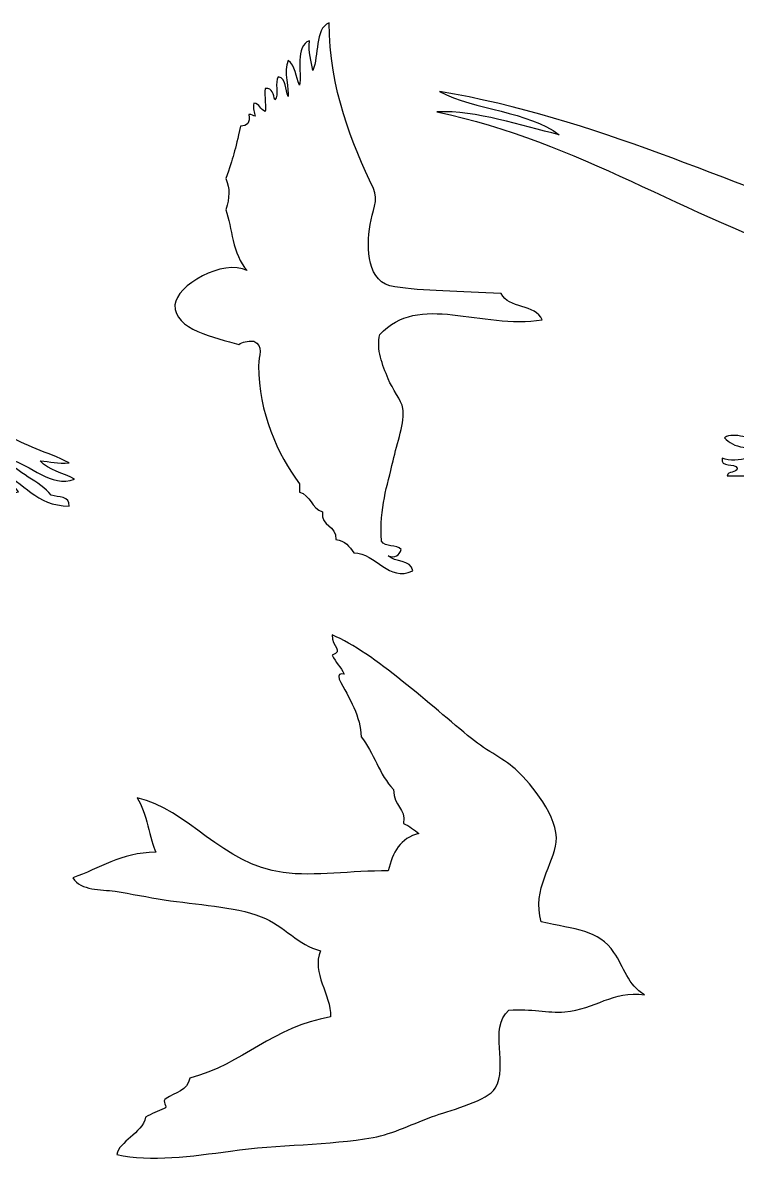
# Model space of a CAD drawing. Header units: centimetres. Extents: x -64 to 65, y -66 to 66.
# Drawn here: x -18.85 to -11.99, y 54.98 to 65.93 of the extents above; entities that cross this region are included whole.
import ezdxf

# ---------------------------------------------------------------- set-up
doc = ezdxf.new("R2010")
doc.units = ezdxf.units.CM
doc.header["$MEASUREMENT"] = 0
doc.layers.add('Layer 1', color=7, linetype='Continuous')

msp = doc.modelspace()

# ---------------------------------------------------------------- linework, layer by layer
at = {"layer": 'Layer 1'}
for points, knots in [([(-15.34271, 60.80726), (-15.27699, 60.74688), (-15.12541, 60.77236), (-15.10628, 60.66539), (-15.10628, 60.66539), (-15.34131, 60.55225), (-15.45283, 60.83295), (-15.67373, 60.8388), (-15.67373, 60.8388), (-15.71485, 60.89751), (-15.75453, 60.95762), (-15.84711, 60.9649), (-15.84711, 60.9649), (-15.83264, 61.11074), (-15.99213, 61.08259), (-15.97321, 61.23287), (-15.97321, 61.23287), (-16.07994, 61.26277), (-16.08846, 61.39083), (-16.1939, 61.42202), (-16.1939, 61.42202), (-16.1939, 61.44829), (-16.1939, 61.47457), (-16.1939, 61.50084), (-16.1939, 61.50084), (-16.40684, 61.78394), (-16.58861, 62.18783), (-16.58802, 62.6358), (-16.58802, 62.6358), (-16.58789, 62.73142), (-16.53476, 62.8268), (-16.63527, 62.87223), (-16.63527, 62.87223), (-16.69425, 62.87339), (-16.74425, 62.86559), (-16.77717, 62.84072), (-16.77717, 62.84072), (-17.00133, 62.90417), (-17.40516, 62.98164), (-17.3919, 63.21902), (-17.3919, 63.21902), (-17.38148, 63.405), (-16.92967, 63.66593), (-16.69835, 63.55004), (-16.69835, 63.55004), (-16.84048, 63.70726), (-16.84287, 63.96393), (-16.90324, 64.13326), (-16.90324, 64.13326), (-16.86757, 64.25431), (-16.85802, 64.33572), (-16.90324, 64.43277), (-16.90324, 64.43277), (-16.83125, 64.64094), (-16.81643, 64.69635), (-16.7614, 64.9372), (-16.7614, 64.9372), (-16.6992, 64.93805), (-16.66615, 64.96802), (-16.68258, 65.04753), (-16.68258, 65.04753), (-16.64967, 65.0542), (-16.64086, 65.03673), (-16.61953, 65.03176), (-16.61953, 65.03176), (-16.62908, 65.06952), (-16.6422, 65.10367), (-16.63527, 65.15786), (-16.63527, 65.15786), (-16.57434, 65.15574), (-16.57312, 65.09391), (-16.52494, 65.07904), (-16.52494, 65.07904), (-16.51412, 65.10121), (-16.53248, 65.22853), (-16.52494, 65.29973), (-16.52494, 65.29973), (-16.44906, 65.30732), (-16.45004, 65.23806), (-16.4304, 65.1894), (-16.4304, 65.1894), (-16.39135, 65.23443), (-16.43461, 65.36175), (-16.39886, 65.41006), (-16.39886, 65.41006), (-16.31729, 65.39707), (-16.33269, 65.28711), (-16.30427, 65.22091), (-16.30427, 65.22091), (-16.2921, 65.28235), (-16.352, 65.46816), (-16.30427, 65.5677), (-16.30427, 65.5677), (-16.23233, 65.5241), (-16.23373, 65.40707), (-16.19394, 65.33124), (-16.19394, 65.33124), (-16.17346, 65.44387), (-16.23569, 65.71441), (-16.0994, 65.75685), (-16.0994, 65.75685), (-16.10993, 65.64117), (-16.0813, 65.56476), (-16.06786, 65.47311), (-16.06786, 65.47311), (-16.00341, 65.6136), (-16.0536, 65.86869), (-15.91022, 65.93023), (-15.91022, 65.93023), (-15.91138, 65.30147), (-15.68199, 64.75643), (-15.48461, 64.33821), (-15.48461, 64.33821), (-15.43095, 64.22441), (-15.4962, 64.118), (-15.51615, 63.99142), (-15.51615, 63.99142), (-15.55285, 63.75885), (-15.55121, 63.43228), (-15.27972, 63.39243), (-15.27972, 63.39243), (-15.01347, 63.35335), (-14.65329, 63.35168), (-14.25512, 63.32938), (-14.25512, 63.32938), (-14.18958, 63.17949), (-13.92439, 63.22926), (-13.86105, 63.07718), (-13.86105, 63.07718), (-14.44927, 62.98251), (-15.05117, 63.34555), (-15.42156, 62.93528), (-15.42156, 62.93528), (-15.46178, 62.79285), (-15.39574, 62.64167), (-15.34277, 62.5097), (-15.34277, 62.5097), (-15.30287, 62.4103), (-15.214, 62.30539), (-15.20087, 62.22596), (-15.20087, 62.22596), (-15.1796, 62.09703), (-15.25834, 61.88973), (-15.29546, 61.72153), (-15.29546, 61.72153), (-15.35068, 61.47134), (-15.42709, 61.28269), (-15.40579, 60.94916), (-15.40579, 60.94916), (-15.37354, 60.89206), (-15.26053, 60.91577), (-15.21667, 60.87034), (-15.21667, 60.87034), (-15.23841, 60.80892), (-15.27289, 60.78445), (-15.34271, 60.80726)], [0, 0, 0, 0, 0.025, 0.025, 0.025, 0.025, 0.05, 0.05, 0.05, 0.05, 0.075, 0.075, 0.075, 0.075, 0.1, 0.1, 0.1, 0.1, 0.125, 0.125, 0.125, 0.125, 0.15, 0.15, 0.15, 0.15, 0.175, 0.175, 0.175, 0.175, 0.2, 0.2, 0.2, 0.2, 0.225, 0.225, 0.225, 0.225, 0.25, 0.25, 0.25, 0.25, 0.275, 0.275, 0.275, 0.275, 0.3, 0.3, 0.3, 0.3, 0.325, 0.325, 0.325, 0.325, 0.35, 0.35, 0.35, 0.35, 0.375, 0.375, 0.375, 0.375, 0.4, 0.4, 0.4, 0.4, 0.425, 0.425, 0.425, 0.425, 0.45, 0.45, 0.45, 0.45, 0.475, 0.475, 0.475, 0.475, 0.5, 0.5, 0.5, 0.5, 0.525, 0.525, 0.525, 0.525, 0.55, 0.55, 0.55, 0.55, 0.575, 0.575, 0.575, 0.575, 0.6, 0.6, 0.6, 0.6, 0.625, 0.625, 0.625, 0.625, 0.65, 0.65, 0.65, 0.65, 0.675, 0.675, 0.675, 0.675, 0.7, 0.7, 0.7, 0.7, 0.725, 0.725, 0.725, 0.725, 0.75, 0.75, 0.75, 0.75, 0.775, 0.775, 0.775, 0.775, 0.8, 0.8, 0.8, 0.8, 0.825, 0.825, 0.825, 0.825, 0.85, 0.85, 0.85, 0.85, 0.875, 0.875, 0.875, 0.875, 0.9, 0.9, 0.9, 0.9, 0.925, 0.925, 0.925, 0.925, 0.95, 0.95, 0.95, 0.95, 1, 1, 1, 1]), ([(-13.69915, 64.85522), (-13.99683, 65.07943), (-14.5069, 65.09125), (-14.84898, 65.27112), (-14.84898, 65.27112), (-13.31183, 65.00601), (-12.12266, 64.39294), (-10.76331, 63.95), (-10.76331, 63.95), (-10.25354, 64.17849), (-9.56583, 64.34206), (-8.92837, 64.43929), (-8.92837, 64.43929), (-8.2422, 64.54396), (-7.84048, 64.89768), (-7.60731, 65.39343), (-7.60731, 65.39343), (-7.30195, 65.7149), (-6.81142, 65.47188), (-6.62867, 65.19772), (-6.62867, 65.19772), (-6.66264, 65.14192), (-6.79898, 65.18859), (-6.87336, 65.17325), (-6.87336, 65.17325), (-6.99427, 65.06244), (-7.14996, 64.99317), (-7.24031, 64.87967), (-7.24031, 64.87967), (-7.59411, 64.43517), (-7.48854, 63.85452), (-7.77858, 63.43624), (-7.77858, 63.43624), (-8.0941, 62.98108), (-8.53817, 62.81397), (-9.02625, 62.57992), (-9.02625, 62.57992), (-9.20342, 62.49499), (-9.24575, 62.34941), (-9.39331, 62.13955), (-9.39331, 62.13955), (-9.39162, 61.77424), (-9.3437, 61.45521), (-9.1731, 61.2588), (-9.1731, 61.2588), (-8.96212, 61.26769), (-8.53966, 61.31553), (-8.4392, 61.13646), (-8.4392, 61.13646), (-8.57181, 61.14244), (-8.67722, 61.1757), (-8.83057, 61.16093), (-8.83057, 61.16093), (-8.74336, 61.08502), (-8.61401, 61.05126), (-8.58594, 60.91627), (-8.58594, 60.91627), (-8.96911, 61.08608), (-9.06732, 61.1718), (-9.56455, 61.13646), (-9.56455, 61.13646), (-9.55233, 61.24655), (-9.34114, 61.15773), (-9.39331, 61.33217), (-9.39331, 61.33217), (-9.42342, 61.40652), (-9.47739, 61.30566), (-9.5401, 61.33217), (-9.5401, 61.33217), (-9.39722, 61.75151), (-9.71943, 62.04358), (-9.71136, 62.48202), (-9.71136, 62.48202), (-9.83495, 62.50335), (-9.93843, 62.5705), (-10.02934, 62.57986), (-10.02934, 62.57986), (-10.99168, 62.67926), (-11.39864, 62.07136), (-11.8153, 61.57682), (-11.8153, 61.57682), (-11.90507, 61.57682), (-11.99469, 61.57682), (-12.08449, 61.57682), (-12.08449, 61.57682), (-12.07772, 61.62714), (-11.99334, 61.59984), (-11.98657, 61.65019), (-11.98657, 61.65019), (-12.01168, 61.70668), (-12.1504, 61.6495), (-12.13336, 61.74806), (-12.13336, 61.74806), (-11.97802, 61.68853), (-11.76924, 61.77092), (-11.69301, 61.8704), (-11.69301, 61.8704), (-11.84266, 61.82209), (-12.0353, 61.8455), (-12.10891, 61.94377), (-12.10891, 61.94377), (-12.00974, 62.00933), (-11.8674, 61.90879), (-11.71746, 61.94377), (-11.71746, 61.94377), (-11.7603, 61.98245), (-11.84782, 61.97653), (-11.91323, 61.99274), (-11.91323, 61.99274), (-11.81523, 62.05788), (-11.62819, 62.03391), (-11.52178, 62.09058), (-11.52178, 62.09058), (-11.50487, 62.15633), (-11.57234, 62.13783), (-11.59518, 62.16395), (-11.59518, 62.16395), (-11.24799, 62.28161), (-11.12761, 62.6261), (-10.8123, 62.77556), (-10.8123, 62.77556), (-10.85921, 62.86726), (-11.06553, 62.79956), (-11.05688, 62.94685), (-11.05688, 62.94685), (-11.16054, 62.94838), (-11.18362, 62.88327), (-11.32607, 62.87348), (-11.32607, 62.87348), (-11.29421, 62.9501), (-11.42296, 63.09774), (-11.49733, 63.11811), (-11.49733, 63.11811), (-11.50066, 63.21931), (-11.44166, 63.25821), (-11.39941, 63.31382), (-11.39941, 63.31382), (-11.40245, 63.36785), (-11.50321, 63.32422), (-11.54623, 63.33829), (-11.54623, 63.33829), (-11.37758, 63.42396), (-11.33263, 63.55202), (-11.22817, 63.65635), (-11.22817, 63.65635), (-12.50341, 64.06923), (-13.48459, 64.77617), (-14.87347, 65.07531), (-14.87347, 65.07531), (-14.49126, 65.09054), (-14.06544, 64.93751), (-13.69915, 64.85522)], [0, 0, 0, 0, 0.02564103, 0.02564103, 0.02564103, 0.02564103, 0.05128205, 0.05128205, 0.05128205, 0.05128205, 0.07692308, 0.07692308, 0.07692308, 0.07692308, 0.1025641, 0.1025641, 0.1025641, 0.1025641, 0.12820513, 0.12820513, 0.12820513, 0.12820513, 0.15384615, 0.15384615, 0.15384615, 0.15384615, 0.17948718, 0.17948718, 0.17948718, 0.17948718, 0.20512821, 0.20512821, 0.20512821, 0.20512821, 0.23076923, 0.23076923, 0.23076923, 0.23076923, 0.25641026, 0.25641026, 0.25641026, 0.25641026, 0.28205128, 0.28205128, 0.28205128, 0.28205128, 0.30769231, 0.30769231, 0.30769231, 0.30769231, 0.33333333, 0.33333333, 0.33333333, 0.33333333, 0.35897436, 0.35897436, 0.35897436, 0.35897436, 0.38461538, 0.38461538, 0.38461538, 0.38461538, 0.41025641, 0.41025641, 0.41025641, 0.41025641, 0.43589744, 0.43589744, 0.43589744, 0.43589744, 0.46153846, 0.46153846, 0.46153846, 0.46153846, 0.48717949, 0.48717949, 0.48717949, 0.48717949, 0.51282051, 0.51282051, 0.51282051, 0.51282051, 0.53846154, 0.53846154, 0.53846154, 0.53846154, 0.56410256, 0.56410256, 0.56410256, 0.56410256, 0.58974359, 0.58974359, 0.58974359, 0.58974359, 0.61538462, 0.61538462, 0.61538462, 0.61538462, 0.64102564, 0.64102564, 0.64102564, 0.64102564, 0.66666667, 0.66666667, 0.66666667, 0.66666667, 0.69230769, 0.69230769, 0.69230769, 0.69230769, 0.71794872, 0.71794872, 0.71794872, 0.71794872, 0.74358974, 0.74358974, 0.74358974, 0.74358974, 0.76923077, 0.76923077, 0.76923077, 0.76923077, 0.79487179, 0.79487179, 0.79487179, 0.79487179, 0.82051282, 0.82051282, 0.82051282, 0.82051282, 0.84615385, 0.84615385, 0.84615385, 0.84615385, 0.87179487, 0.87179487, 0.87179487, 0.87179487, 0.8974359, 0.8974359, 0.8974359, 0.8974359, 0.92307692, 0.92307692, 0.92307692, 0.92307692, 0.94871795, 0.94871795, 0.94871795, 0.94871795, 1, 1, 1, 1]), ([(-19.06955, 61.61609), (-19.01999, 61.54399), (-18.94604, 61.49626), (-18.89577, 61.42493), (-18.89577, 61.42493), (-19.0723, 61.37598), (-19.16853, 61.55751), (-19.27807, 61.63347), (-19.27807, 61.63347), (-19.32525, 61.64588), (-19.26566, 61.55153), (-19.31284, 61.56396), (-19.31284, 61.56396), (-19.47334, 61.60619), (-19.56367, 61.71858), (-19.71249, 61.7725), (-19.71249, 61.7725), (-19.82787, 61.73435), (-20.02586, 61.79748), (-20.07743, 61.94628), (-20.07743, 61.94628), (-20.25126, 61.89598), (-20.43972, 62.11133), (-20.61615, 62.17221), (-20.61615, 62.17221), (-20.6297, 62.21081), (-20.65269, 62.23997), (-20.65092, 62.29384), (-20.65092, 62.29384), (-20.82031, 62.30982), (-20.87875, 62.43669), (-21.05057, 62.45024), (-21.05057, 62.45024), (-21.18916, 62.63669), (-21.38191, 62.8596), (-21.48507, 63.02372), (-21.48507, 63.02372), (-21.94624, 63.05044), (-22.02231, 62.69204), (-22.28446, 62.51974), (-22.28446, 62.51974), (-22.48459, 62.65394), (-22.76288, 62.74477), (-22.78841, 63.11061), (-22.78841, 63.11061), (-22.54372, 63.21927), (-22.12902, 63.15792), (-21.91952, 63.30177), (-21.91952, 63.30177), (-22.01591, 63.41104), (-22.18659, 63.4797), (-22.30182, 63.47555), (-22.30182, 63.47555), (-22.31439, 63.52865), (-22.28404, 63.53889), (-22.28446, 63.57982), (-22.28446, 63.57982), (-22.33976, 63.57691), (-22.41241, 63.53907), (-22.45824, 63.57982), (-22.45824, 63.57982), (-22.49949, 63.63377), (-22.40786, 63.671), (-22.38873, 63.71883), (-22.38873, 63.71883), (-22.49705, 63.69721), (-22.71115, 63.85297), (-22.85789, 63.97952), (-22.85789, 63.97952), (-22.8831, 64.00122), (-22.8477, 64.02143), (-22.85789, 64.03164), (-22.85789, 64.03164), (-22.87361, 64.0473), (-22.91329, 64.03108), (-22.92745, 64.04902), (-22.92745, 64.04902), (-22.9782, 64.11345), (-22.98854, 64.21296), (-23.03167, 64.27495), (-23.03167, 64.27495), (-23.14795, 64.44198), (-23.3747, 64.53419), (-23.36187, 64.74416), (-23.36187, 64.74416), (-23.18447, 64.70722), (-23.12017, 64.55718), (-22.94478, 64.51823), (-22.94478, 64.51823), (-23.0654, 64.70587), (-23.47556, 64.84314), (-23.37923, 65.24811), (-23.37923, 65.24811), (-23.23773, 65.00149), (-23.10689, 64.74424), (-22.84051, 64.62248), (-22.84051, 64.62248), (-22.92706, 64.76837), (-23.22281, 64.94596), (-23.11859, 65.28285), (-23.11859, 65.28285), (-22.99688, 65.01062), (-22.88187, 64.73178), (-22.61459, 64.60509), (-22.61459, 64.60509), (-22.65163, 64.70725), (-22.81803, 64.8302), (-22.78837, 65.05692), (-22.78837, 65.05692), (-22.58088, 64.78406), (-22.43698, 64.54924), (-22.11064, 64.46605), (-22.11064, 64.46605), (-22.02134, 64.4433), (-21.95562, 64.45957), (-21.88471, 64.41393), (-21.88471, 64.41393), (-21.81862, 64.37136), (-21.81108, 64.29391), (-21.76305, 64.24015), (-21.76305, 64.24015), (-21.56223, 64.01515), (-21.22335, 63.89151), (-20.89416, 63.73617), (-20.89416, 63.73617), (-20.74816, 63.66727), (-20.35676, 63.80811), (-20.32065, 63.57977), (-20.32065, 63.57977), (-20.48422, 63.58694), (-20.56555, 63.51185), (-20.65085, 63.44076), (-20.65085, 63.44076), (-20.44352, 62.97232), (-19.77757, 62.84862), (-19.45176, 62.45021), (-19.45176, 62.45021), (-19.29042, 62.25294), (-19.20551, 62.10617), (-19.01731, 61.981), (-19.01731, 61.981), (-18.83102, 61.85712), (-18.62678, 61.81243), (-18.40909, 61.70295), (-18.40909, 61.70295), (-18.51802, 61.69247), (-18.5929, 61.7161), (-18.68711, 61.72033), (-18.68711, 61.72033), (-18.60676, 61.63273), (-18.46661, 61.60487), (-18.35694, 61.54655), (-18.35694, 61.54655), (-18.58239, 61.45744), (-18.78244, 61.68644), (-18.98255, 61.73774), (-18.98255, 61.73774), (-18.9395, 61.60111), (-18.67854, 61.53211), (-18.58284, 61.39016), (-18.58284, 61.39016), (-18.51074, 61.3696), (-18.40094, 61.38672), (-18.40911, 61.28589), (-18.40911, 61.28589), (-18.7348, 61.29046), (-18.8381, 61.51734), (-19.06955, 61.61609)], [0, 0, 0, 0, 0.02325581, 0.02325581, 0.02325581, 0.02325581, 0.04651163, 0.04651163, 0.04651163, 0.04651163, 0.06976744, 0.06976744, 0.06976744, 0.06976744, 0.09302326, 0.09302326, 0.09302326, 0.09302326, 0.11627907, 0.11627907, 0.11627907, 0.11627907, 0.13953488, 0.13953488, 0.13953488, 0.13953488, 0.1627907, 0.1627907, 0.1627907, 0.1627907, 0.18604651, 0.18604651, 0.18604651, 0.18604651, 0.20930233, 0.20930233, 0.20930233, 0.20930233, 0.23255814, 0.23255814, 0.23255814, 0.23255814, 0.25581395, 0.25581395, 0.25581395, 0.25581395, 0.27906977, 0.27906977, 0.27906977, 0.27906977, 0.30232558, 0.30232558, 0.30232558, 0.30232558, 0.3255814, 0.3255814, 0.3255814, 0.3255814, 0.34883721, 0.34883721, 0.34883721, 0.34883721, 0.37209302, 0.37209302, 0.37209302, 0.37209302, 0.39534884, 0.39534884, 0.39534884, 0.39534884, 0.41860465, 0.41860465, 0.41860465, 0.41860465, 0.44186047, 0.44186047, 0.44186047, 0.44186047, 0.46511628, 0.46511628, 0.46511628, 0.46511628, 0.48837209, 0.48837209, 0.48837209, 0.48837209, 0.51162791, 0.51162791, 0.51162791, 0.51162791, 0.53488372, 0.53488372, 0.53488372, 0.53488372, 0.55813953, 0.55813953, 0.55813953, 0.55813953, 0.58139535, 0.58139535, 0.58139535, 0.58139535, 0.60465116, 0.60465116, 0.60465116, 0.60465116, 0.62790698, 0.62790698, 0.62790698, 0.62790698, 0.65116279, 0.65116279, 0.65116279, 0.65116279, 0.6744186, 0.6744186, 0.6744186, 0.6744186, 0.69767442, 0.69767442, 0.69767442, 0.69767442, 0.72093023, 0.72093023, 0.72093023, 0.72093023, 0.74418605, 0.74418605, 0.74418605, 0.74418605, 0.76744186, 0.76744186, 0.76744186, 0.76744186, 0.79069767, 0.79069767, 0.79069767, 0.79069767, 0.81395349, 0.81395349, 0.81395349, 0.81395349, 0.8372093, 0.8372093, 0.8372093, 0.8372093, 0.86046512, 0.86046512, 0.86046512, 0.86046512, 0.88372093, 0.88372093, 0.88372093, 0.88372093, 0.90697674, 0.90697674, 0.90697674, 0.90697674, 0.93023256, 0.93023256, 0.93023256, 0.93023256, 0.95348837, 0.95348837, 0.95348837, 0.95348837, 1, 1, 1, 1]), ([(-15.87942, 60.04851), (-15.47974, 59.88026), (-14.93025, 59.36813), (-14.54198, 59.0536), (-14.54198, 59.0536), (-14.39172, 58.93187), (-14.21392, 58.85019), (-14.10158, 58.74372), (-14.10158, 58.74372), (-13.97133, 58.62024), (-13.69994, 58.29554), (-13.72648, 58.05869), (-13.72648, 58.05869), (-13.74995, 57.84866), (-13.95839, 57.60797), (-13.87322, 57.29211), (-13.87322, 57.29211), (-13.54096, 57.21678), (-13.32024, 57.21755), (-13.17192, 56.99853), (-13.17192, 56.99853), (-13.07876, 56.86095), (-13.03627, 56.68143), (-12.87834, 56.59078), (-12.87834, 56.59078), (-13.18616, 56.6365), (-13.34554, 56.45068), (-13.64489, 56.42766), (-13.64489, 56.42766), (-13.81245, 56.41477), (-13.96258, 56.45917), (-14.18316, 56.44396), (-14.18316, 56.44396), (-14.37877, 56.26584), (-14.18536, 55.90662), (-14.31363, 55.69371), (-14.31363, 55.69371), (-14.38679, 55.57237), (-14.72405, 55.48932), (-14.8845, 55.43275), (-14.8845, 55.43275), (-15.10371, 55.35544), (-15.29325, 55.25519), (-15.48799, 55.22071), (-15.48799, 55.22071), (-15.91339, 55.14538), (-16.39712, 55.1539), (-16.85803, 55.09022), (-16.85803, 55.09022), (-17.22813, 55.0391), (-17.62313, 54.9828), (-17.95079, 55.0576), (-17.95079, 55.0576), (-17.92983, 55.185), (-17.71155, 55.2521), (-17.67353, 55.41643), (-17.67353, 55.41643), (-17.6163, 55.4462), (-17.5583, 55.47517), (-17.49412, 55.498), (-17.49412, 55.498), (-17.45184, 55.51178), (-17.5255, 55.56954), (-17.47782, 55.59584), (-17.47782, 55.59584), (-17.39188, 55.65127), (-17.26906, 55.66987), (-17.24948, 55.79155), (-17.24948, 55.79155), (-16.73524, 55.92432), (-16.45089, 56.28688), (-15.89574, 56.37871), (-15.89574, 56.37871), (-15.89272, 56.60091), (-16.08023, 56.79445), (-15.99361, 57.01482), (-15.99361, 57.01482), (-16.20152, 57.06612), (-16.33849, 57.25239), (-16.56448, 57.34102), (-16.56448, 57.34102), (-16.82652, 57.44381), (-17.18416, 57.45519), (-17.49412, 57.50411), (-17.49412, 57.50411), (-17.65186, 57.52903), (-17.8162, 57.56184), (-17.96714, 57.58568), (-17.96714, 57.58568), (-18.10832, 57.60798), (-18.28951, 57.58661), (-18.37489, 57.71617), (-18.37489, 57.71617), (-18.11449, 57.80375), (-17.9206, 57.95776), (-17.57569, 57.96083), (-17.57569, 57.96083), (-17.63006, 58.07508), (-17.66396, 58.35088), (-17.75508, 58.48275), (-17.75508, 58.48275), (-17.27555, 58.38261), (-16.93008, 57.83817), (-16.35239, 57.76509), (-16.35239, 57.76509), (-16.04669, 57.72646), (-15.69413, 57.7852), (-15.34115, 57.78141), (-15.34115, 57.78141), (-15.30321, 57.96093), (-15.22426, 58.09947), (-15.04757, 58.14024), (-15.04757, 58.14024), (-15.09078, 58.1786), (-15.14033, 58.21057), (-15.19439, 58.23811), (-15.19439, 58.23811), (-15.17013, 58.39212), (-15.28689, 58.3894), (-15.29221, 58.56431), (-15.29221, 58.56431), (-15.42612, 58.70224), (-15.48004, 58.92015), (-15.60212, 59.06993), (-15.60212, 59.06993), (-15.60379, 59.25853), (-15.71809, 59.44352), (-15.8141, 59.62447), (-15.8141, 59.62447), (-15.82389, 59.66686), (-15.80756, 59.68315), (-15.7652, 59.67342), (-15.7652, 59.67342), (-15.79698, 59.73949), (-15.84886, 59.78544), (-15.87937, 59.85283), (-15.87937, 59.85283), (-15.76597, 59.90204), (-15.8882, 59.93098), (-15.87942, 60.04851)], [0, 0, 0, 0, 0.02777778, 0.02777778, 0.02777778, 0.02777778, 0.05555556, 0.05555556, 0.05555556, 0.05555556, 0.08333333, 0.08333333, 0.08333333, 0.08333333, 0.11111111, 0.11111111, 0.11111111, 0.11111111, 0.13888889, 0.13888889, 0.13888889, 0.13888889, 0.16666667, 0.16666667, 0.16666667, 0.16666667, 0.19444444, 0.19444444, 0.19444444, 0.19444444, 0.22222222, 0.22222222, 0.22222222, 0.22222222, 0.25, 0.25, 0.25, 0.25, 0.27777778, 0.27777778, 0.27777778, 0.27777778, 0.30555556, 0.30555556, 0.30555556, 0.30555556, 0.33333333, 0.33333333, 0.33333333, 0.33333333, 0.36111111, 0.36111111, 0.36111111, 0.36111111, 0.38888889, 0.38888889, 0.38888889, 0.38888889, 0.41666667, 0.41666667, 0.41666667, 0.41666667, 0.44444444, 0.44444444, 0.44444444, 0.44444444, 0.47222222, 0.47222222, 0.47222222, 0.47222222, 0.5, 0.5, 0.5, 0.5, 0.52777778, 0.52777778, 0.52777778, 0.52777778, 0.55555556, 0.55555556, 0.55555556, 0.55555556, 0.58333333, 0.58333333, 0.58333333, 0.58333333, 0.61111111, 0.61111111, 0.61111111, 0.61111111, 0.63888889, 0.63888889, 0.63888889, 0.63888889, 0.66666667, 0.66666667, 0.66666667, 0.66666667, 0.69444444, 0.69444444, 0.69444444, 0.69444444, 0.72222222, 0.72222222, 0.72222222, 0.72222222, 0.75, 0.75, 0.75, 0.75, 0.77777778, 0.77777778, 0.77777778, 0.77777778, 0.80555556, 0.80555556, 0.80555556, 0.80555556, 0.83333333, 0.83333333, 0.83333333, 0.83333333, 0.86111111, 0.86111111, 0.86111111, 0.86111111, 0.88888889, 0.88888889, 0.88888889, 0.88888889, 0.91666667, 0.91666667, 0.91666667, 0.91666667, 0.94444444, 0.94444444, 0.94444444, 0.94444444, 1, 1, 1, 1])]:
    msp.add_open_spline(points, degree=3, knots=knots, dxfattribs=at)

doc.saveas('drawing.dxf')
